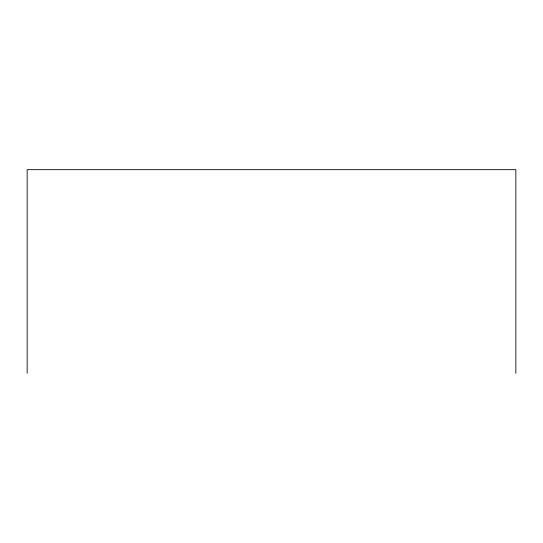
<?xml version="1.0" encoding="UTF-8"?>
<svg xmlns="http://www.w3.org/2000/svg" width="543" height="543" viewBox="0 0 543 543"><rect width="100%" height="100%" fill="white"/><g stroke="black" fill="none" stroke-linecap="round" stroke-linejoin="round"><path stroke-width="0.81" d="M515.85 373.326L515.85 169.674L27.15 169.674L27.15 373.326"/></g></svg>
